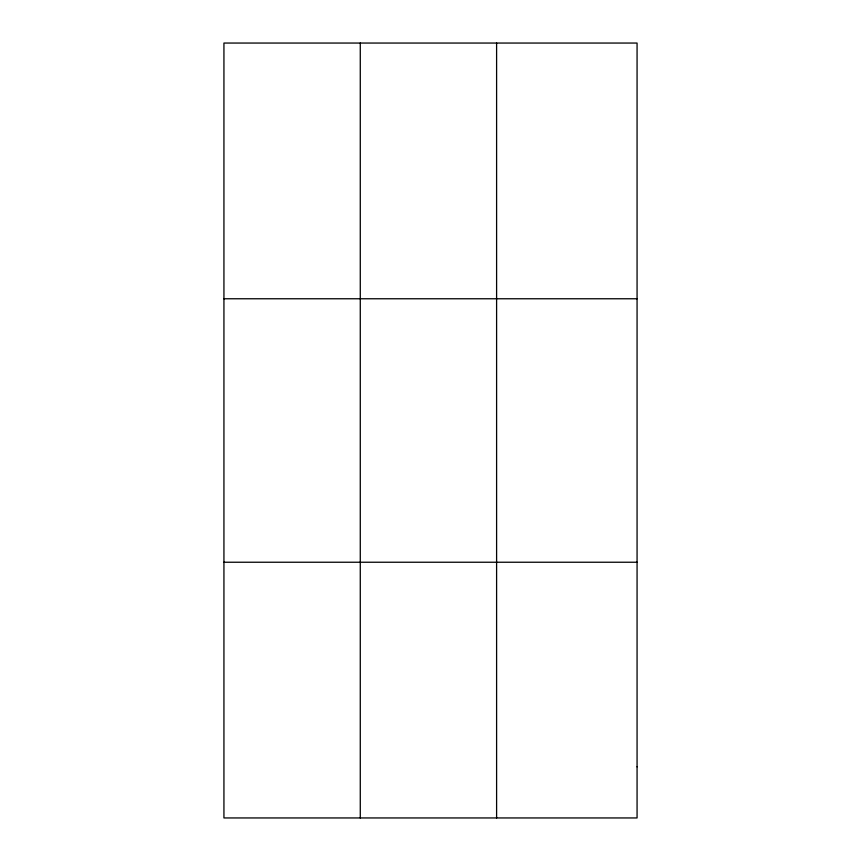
<?xml version="1.0" encoding="UTF-8"?>
<svg xmlns="http://www.w3.org/2000/svg" width="861" height="861" viewBox="0 0 861 861"><rect width="100%" height="100%" fill="white"/><g stroke="black" fill="none" stroke-linecap="round" stroke-linejoin="round"><path stroke-width="1.29" d="M360.275 817.95L360.275 43.05M496.603 817.95L496.603 43.05M223.935 298.767L637.065 298.767M223.935 562.233L637.065 562.233M637.065 766.807L637.065 817.95L223.935 817.95L223.935 43.05L637.065 43.05L637.065 766.807"/></g></svg>
